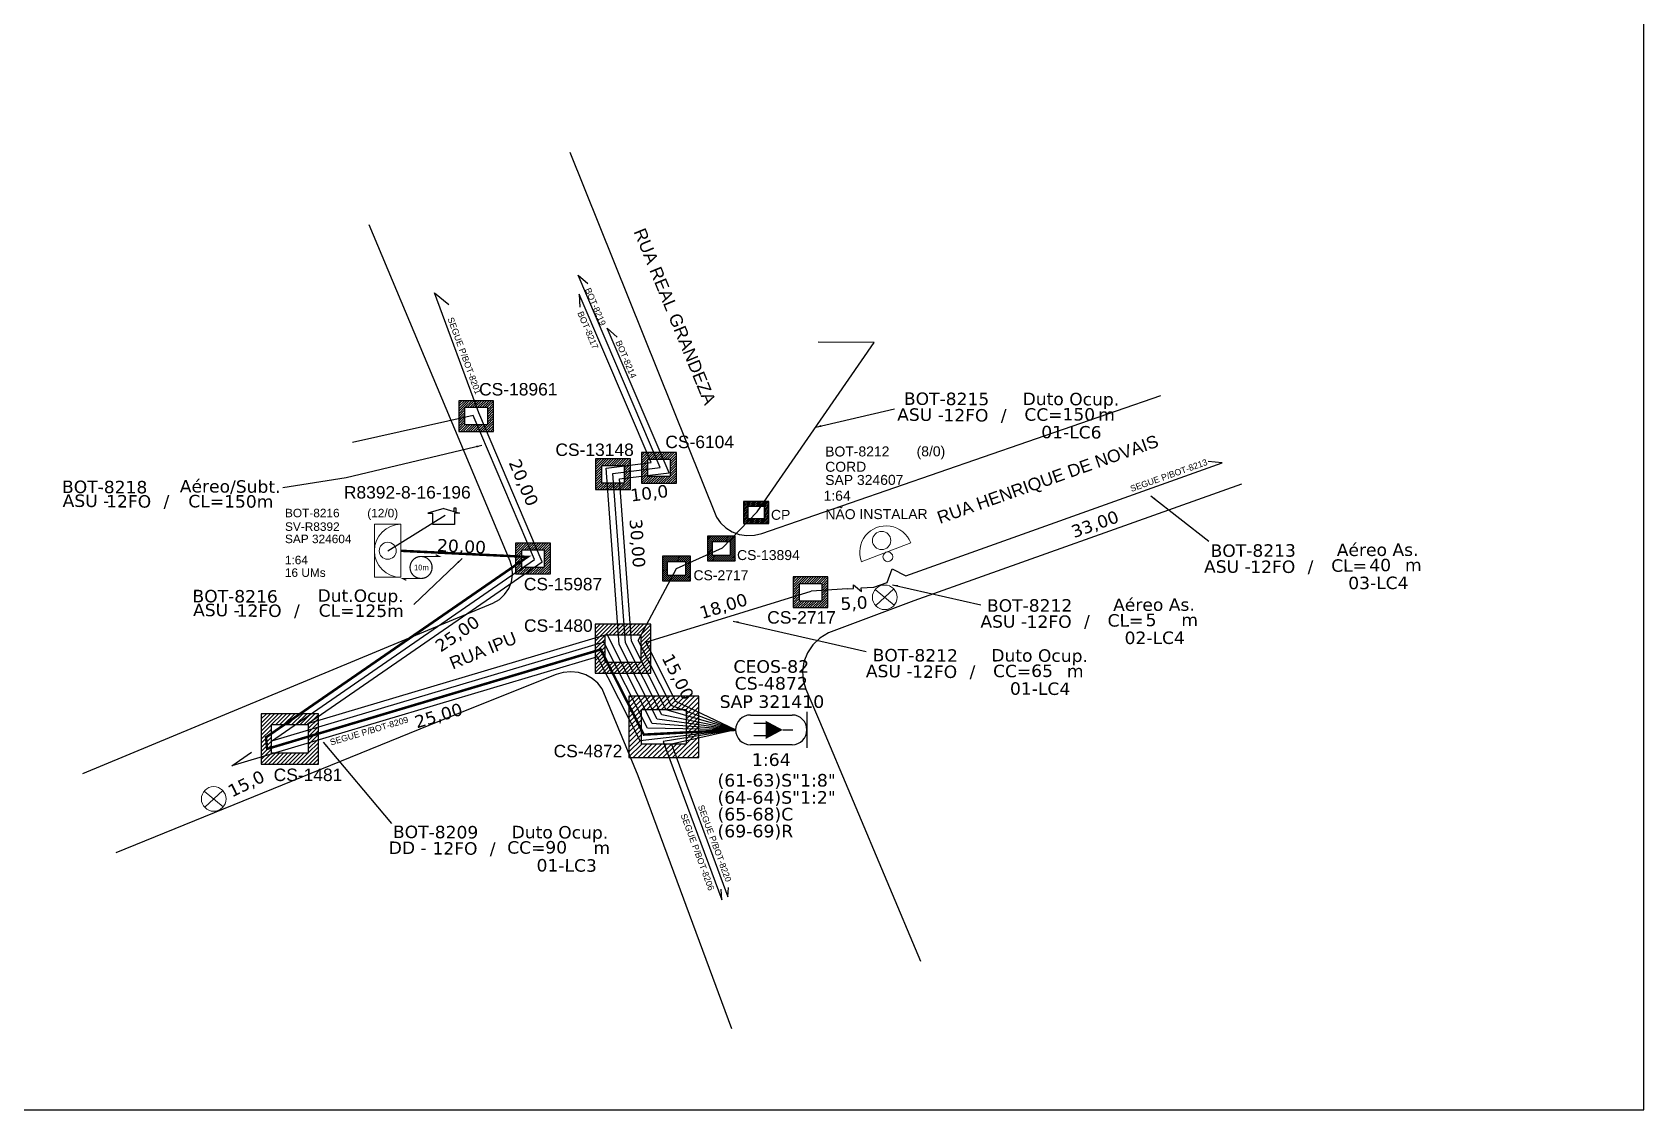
# Model space of a CAD drawing. Header units: metres. Extents: x -1286 to -445, y -500 to 94.
# Drawn here: x -889.1 to -445.1, y -499.8 to -202.8 of the extents above; entities that cross this region are included whole.
import ezdxf
from ezdxf.enums import TextEntityAlignment as Align

# ---------------------------------------------------------------- set-up
doc = ezdxf.new("R2010")
doc.units = ezdxf.units.M
doc.linetypes.add('PHANTOM2', pattern=[1.25, 0.625, -0.125, 0.125, -0.125, 0.125, -0.125])
for name, color, linetype in [('10.1-Caixas Subterrâneas', 5, 'Continuous'), ('20.4-CEOS', 1, 'Continuous'), ('CD a instalar', 1, 'Continuous'), ('celulas gpon', 7, 'Continuous'), ('Folga', 1, 'Continuous'), ('label_cabos', 7, 'Continuous'), ('Legenda', 1, 'Continuous'), ('locais legendas', 7, 'Continuous'), ('QUADRA', 7, 'Continuous')]:
    doc.layers.add(name, color=color, linetype=linetype)
for name, color, linetype, lineweight in [('10.4-Postes', 1, 'Continuous', 0), ("20.0-LEGENDA DOS CDO'S", 1, 'Continuous', 0), ('20.1-CDO_INTERIOR', 1, 'Continuous', 0), ('20.2-CDO_POSTE', 1, 'Continuous', 5), ('Postes', 1, 'Continuous', 0), ('Segmento Logradouro Texto', 238, 'Continuous', 0)]:
    doc.layers.add(name, color=color, linetype=linetype, lineweight=lineweight)
doc.layers.add('EXTRA', color=50, linetype='Continuous', plot=False)
doc.styles.add('ARIAL', font='arial.ttf')
doc.styles.add('DIGICADE', font='arial.ttf')
doc.styles.add('siredit', font='verdana.ttf')
doc.linetypes.add('FENCELINE1', pattern='A,0.25,-0.1,[133,ltypeshp.shx,S=0.1,R=0,X=-0.1,Y=0],-0.1,1', length=1.45)
doc.dimstyles.new('ISO-25', dxfattribs={"dimtxt": 2.5, "dimasz": 2.5, "dimexe": 1.25, "dimexo": 0.625, "dimtad": 1, "dimtxsty": 'Standard', "dimcen": 2.5, "dimadec": 0, "dimazin": 0, "dimtfac": 1, "dimtmove": 0, "dimatfit": 3, "dimfxl": 0, "dimarcsym": 0})

# ---------------------------------------------------------------- blocks, each defined once
blk = doc.blocks.new('SURVEY_SURVEY')
for p, q in [((0.0000084, 0.0000132), (0.0000098, 0.0000132)), ((0.0000084, 0.0000103), (0.0000084, 0.0000132)), ((0.0000098, 0.0000132), (0.0000098, 0.0000099)), ((0, 0.0000127), (-0.0000126, 0.000009)), ((-0.0000126, 0.000009), (-0.0000086, 0.000009)), ((-0.0000086, 0), (-0.0000086, 0.000009)), ((0.0000086, 0), (-0.0000086, 0)), ((0, 0.0000127), (0.0000126, 0.000009)), ((0.0000126, 0.000009), (0.0000086, 0.000009)), ((0.0000086, 0.000009), (0.0000086, 0))]:
    blk.add_line(p, q)
blk = doc.blocks.new('PTPT')
at = {"layer": 'Postes', "color": 1, "linetype": 'PHANTOM2'}
for points in [[(-0.0000079, 0.0000104), (0.0000075, -0.000002)], [(0.000007, 0.0000109), (-0.0000074, -0.0000025)]]:
    blk.add_lwpolyline(points, dxfattribs=at)
at = {"layer": 'Postes', "color": 1}
blk.add_circle((-0.0000002, 0.0000042), 0.00000987, dxfattribs=at)
blk = doc.blocks.new('*X70')
at = {"color": 0, "linetype": 'Continuous'}
for p, q in [((-1.25, 0.34099), (-0.49099, 1.1)), ((-1.25, 0.517767), (-0.667767, 1.1)), ((-1.25, 0.694544), (-0.844544, 1.1)), ((-1.25, 0.87132), (-1.02132, 1.1)), ((-1.25, 1.048097), (-1.198097, 1.1)), ((-1.25, 0.164214), (-0.8035, 0.610714)), ((-0.789214, 0.625), (-0.314214, 1.1)), ((-0.612437, 0.625), (-0.137437, 1.1)), ((-0.43566, 0.625), (0.03934, 1.1)), ((-0.258883, 0.625), (0.216117, 1.1)), ((-0.082107, 0.625), (0.392893, 1.1)), ((0.09467, 0.625), (0.56967, 1.1)), ((0.271447, 0.625), (0.746447, 1.1)), ((0.448223, 0.625), (0.923223, 1.1)), ((0.625, 0.625), (1.1, 1.1)), ((0.801777, 0.625), (1.25, 1.073223)), ((0.8035, 0.449947), (1.25, 0.896447)), ((0.8035, 0.27317), (1.25, 0.71967)), ((-1.25, -0.012563), (-0.8035, 0.433937)), ((-1.25, -0.18934), (-0.8035, 0.25716)), ((-1.25, -0.366117), (-0.8035, 0.080383)), ((0.8035, 0.096393), (1.25, 0.542893)), ((0.8035, -0.080383), (1.25, 0.366117)), ((0.8035, -0.25716), (1.25, 0.18934)), ((0.8035, -0.433937), (1.25, 0.012563)), ((-1.25, -0.542893), (-0.8035, -0.096393)), ((-1.25, -0.71967), (-0.8035, -0.27317)), ((-1.25, -0.896447), (-0.8035, -0.449947)), ((0.49099, -1.1), (1.25, -0.34099)), ((0.667767, -1.1), (1.25, -0.517767)), ((0.8035, -0.610714), (1.25, -0.164214)), ((-1.25, -1.073223), (-0.801777, -0.625)), ((-1.1, -1.1), (-0.625, -0.625)), ((-0.923223, -1.1), (-0.448223, -0.625)), ((-0.746447, -1.1), (-0.271447, -0.625)), ((-0.56967, -1.1), (-0.09467, -0.625)), ((-0.392893, -1.1), (0.082107, -0.625)), ((-0.216117, -1.1), (0.258883, -0.625)), ((-0.03934, -1.1), (0.43566, -0.625)), ((0.137437, -1.1), (0.612437, -0.625)), ((0.314214, -1.1), (0.789214, -0.625)), ((0.844544, -1.1), (1.25, -0.694544)), ((1.02132, -1.1), (1.25, -0.87132)), ((1.198097, -1.1), (1.25, -1.048097))]:
    blk.add_line(p, q, dxfattribs=at)
blk = doc.blocks.new('MANHOLE_MQ')
at = {"color": 0, "linetype": 'Continuous'}
for p, q in [((0.00000623, 0.00000569), (-0.00000627, 0.00000569)), ((-0.00000627, 0.00000569), (-0.00000627, -0.00000531)), ((-0.00000404, 0.00000331), (0.00000399, 0.00000331)), ((-0.00000404, -0.00000294), (-0.00000404, 0.00000331)), ((0.00000399, 0.00000331), (0.00000399, -0.00000294)), ((0.00000623, -0.00000531), (0.00000623, 0.00000569)), ((-0.00000627, -0.00000531), (0.00000623, -0.00000531)), ((0.00000399, -0.00000294), (-0.00000404, -0.00000294)), ((0.00000399, -0.00000294), (0.00000399, -0.00000294))]:
    blk.add_line(p, q, dxfattribs=at)
at = {"color": 0, "linetype": 'Continuous', "xscale": 5e-06, "yscale": 5e-06, "zscale": 1e-05}
blk.add_blockref('*X70', (-0.00000002, 0.00000019), dxfattribs=at)
blk = doc.blocks.new('CDOE_CT_POST_DESENHO')
at = {"color": 0}
blk.add_line((2.14, 0.39), (-2.11, 0.39), dxfattribs=at)
for centre, radius in [((0.01, 1.4), 0.733), ((0.01, 0), 0.393)]:
    blk.add_circle(centre, radius, dxfattribs=at)
blk.add_arc((0.01, 0.39), 2.12, 0, 180, dxfattribs=at)
blk = doc.blocks.new('Inst CB DT OCUP CFOA-SM-ASU-120-S-12')
at = {"layer": 'label_cabos', "color": 0, "style": 'siredit'}
for tag, flags, p in [('ID_ATIVIDADE', 3, (1.31, 2.67)), ('FATOR', 1, (11.56, 2.55))]:
    blk.add_attdef(tag, text='', height=1, rotation=359.69, dxfattribs=dict(at, flags=flags)).set_placement(p, align=Align.MIDDLE_CENTER)
for tag, p in [('DESTINO_CABO', (3.13, 1.26)), ('TIPO_CABO', (13.11, 1.24)), ('TIPO_CABO', (1.26, 0)), ('CABO', (4.69, -0.05)), ('/', (7.71, -0.05)), ('LANCE', (10.91, 0)), ('UND', (15.96, 0)), ('FID', (13.15, -1.41))]:
    blk.add_attdef(tag, text='', height=1, rotation=359.69, dxfattribs=at).set_placement(p, align=Align.MIDDLE_CENTER)
blk.add_attdef('QTDE', (12.43, -0.47), '', height=1, rotation=359.69, dxfattribs=at)
blk = doc.blocks.new('CDOE_CT_POSTE')
at = {"layer": "20.0-LEGENDA DOS CDO'S", "color": 0, "style": 'ARIAL'}
for tag, p in [('CDO_N', (0.12, 5.25)), ('CORDOALHA', (0.12, 4.02)), ('SAP', (0.12, 2.96)), ('1:XX', (0.14, 1.23)), ('UMS', (0.14, 0.22))]:
    blk.add_attdef(tag, p, '', height=0.68, rotation=0.118, dxfattribs=at)
blk.add_attdef('FIBRAS_UTILIZADAS', text='', height=0.68, rotation=0.118, dxfattribs=at).set_placement((7.83, 5.26), align=Align.CENTER)
blk = doc.blocks.new('Inst CB AS CFOA-SM-ASU-120-S-12')
at = {"layer": 'label_cabos', "color": 0, "style": 'siredit'}
for tag, flags, p in [('ID_ATIVIDADE', 3, (1.31, 2.67)), ('FATOR', 1, (11.56, 2.55))]:
    blk.add_attdef(tag, text='', height=1, rotation=359.69, dxfattribs=dict(at, flags=flags)).set_placement(p, align=Align.MIDDLE_CENTER)
for tag, p in [('DESTINO_CABO', (3.13, 1.26)), ('TIPO_CABO', (13.11, 1.24)), ('TIPO_CABO', (1.26, 0)), ('CABO', (4.69, -0.05)), ('/', (7.71, -0.05)), ('LANCE', (10.81, 0)), ('UND', (15.96, 0)), ('FID', (13.15, -1.41))]:
    blk.add_attdef(tag, text='', height=1, rotation=359.69, dxfattribs=at).set_placement(p, align=Align.MIDDLE_CENTER)
blk.add_attdef('QTDE', (12.43, -0.47), '', height=1, rotation=359.69, dxfattribs=at)
blk = doc.blocks.new('Inst CB DT OCUP CFOA-SM-DD-S-12')
at = {"layer": 'label_cabos', "color": 0, "style": 'siredit'}
for tag, flags, p in [('ID_ATIVIDADE', 3, (1.31, 2.67)), ('FATOR', 1, (11.56, 2.55))]:
    blk.add_attdef(tag, text='', height=1, rotation=359.69, dxfattribs=dict(at, flags=flags)).set_placement(p, align=Align.MIDDLE_CENTER)
for tag, p in [('DESTINO_CABO', (3.13, 1.26)), ('TIPO_CABO', (13.11, 1.24)), ('TIPO_CABO', (1.11, 0)), ('CABO', (4.69, -0.05)), ('/', (7.71, -0.05)), ('LANCE', (10.41, 0.02)), ('UND', (16.46, 0)), ('FID', (13.65, -1.41))]:
    blk.add_attdef(tag, text='', height=1, rotation=359.69, dxfattribs=at).set_placement(p, align=Align.MIDDLE_CENTER)
blk.add_attdef('QTDE', (11.93, -0.45), '', height=1, rotation=359.69, dxfattribs=at)
blk = doc.blocks.new('LEGENDA DOS CABOS')
at = {"layer": 'EXTRA', "color": 0, "style": 'siredit'}
for tag, p in [('ID', (4.6, 0.97)), ('XX', (9.03, 0.97))]:
    blk.add_attdef(tag, text='', height=0.48, rotation=359.69, dxfattribs=at).set_placement(p, align=Align.MIDDLE_CENTER)
at = {"layer": 'Legenda', "color": 0, "style": 'siredit'}
for tag, p in [('TIPO_CABO', (1.31, 0)), ('CABO', (4.69, -0.05)), ('/', (6.81, -0.05)), ('METROS', (10.03, -0.05))]:
    blk.add_attdef(tag, text='', height=0.8, rotation=359.69, dxfattribs=at).set_placement(p, align=Align.MIDDLE_CENTER)
blk = doc.blocks.new('A$C07E14978')
at = {"layer": 'Folga', "color": 0, "const_width": 0.146}
blk.add_lwpolyline([(2.23, 2.92, 1.000012), (2.23, 0.28, 0.999978)], format="xyb", close=True, dxfattribs=at)
at = {"layer": 'Folga', "color": 0, "const_width": 0.137}
for points in [[(2.23, 2.92), (4.42, 2.92), (3.98, 3.13)], [(2.23, 0.28), (0.03, 0.28), (0.47, 0.06)]]:
    blk.add_lwpolyline(points, dxfattribs=at)
at = {"layer": 'Folga', "color": 0}
blk.add_text('10m', height=0.659, dxfattribs=at).set_placement((1.38, 1.27))

msp = doc.modelspace()

# ---------------------------------------------------------------- linework, layer by layer
msp.add_lwpolyline([(-1286.07, -499.81), (-445.07, -499.81), (-445.07, 94.19), (-1286.07, 94.19)], close=True)
at = {"color": 4}
msp.add_lwpolyline([(-791.15, -345.74), (-775.27, -335.9)], dxfattribs=at)
at = {"layer": '20.1-CDO_INTERIOR', "color": 1, "lineweight": 18}
msp.add_lwpolyline([(-794.8, -353.04), (-794.8, -338.44), (-787.5, -338.44), (-787.5, -353.03)], close=True, dxfattribs=at)
msp.add_circle((-791.15, -345.74), 2.34, dxfattribs=at)
msp.add_arc((-787.5, -345.74), 7.3, 90.0276, 270.0276, dxfattribs=at)
at = {"layer": '20.4-CEOS', "color": 5}
for p, q in [((-691.2, -391), (-679.72, -391)), ((-679.72, -399.18), (-691.2, -399.18))]:
    msp.add_line(p, q, dxfattribs=at)
for points in [[(-675.62, -390.16), (-675.62, -400.03)], [(-686.82, -393.31), (-690.3, -393.31)], [(-682.29, -395.09), (-679.53, -395.09)], [(-686.82, -396.71), (-690.3, -396.71)]]:
    msp.add_lwpolyline(points, dxfattribs=at)
msp.add_lwpolyline([(-682.29, -395.09, 0, 5.05, 0), (-687.03, -395.09, 5.05, 5.05, 0)], format="xyseb", dxfattribs=at)
for centre, start, end in [((-691.2, -395.09), 90, 270), ((-679.72, -395.09), 270, 90)]:
    msp.add_arc(centre, 4.09, start, end, dxfattribs=at)
at = {"layer": 'CD a instalar', "color": 7, "linetype": 'FENCELINE1', "ltscale": 3}
for points in [[(-716.11, -322.79), (-738.71, -269.78), (-736.04, -272.05)], [(-766.06, -307.73), (-778.25, -274.68), (-774.3, -277.89)], [(-718.58, -321.37), (-738.35, -275), (-738.21, -278.57)], [(-689.31, -335.01), (-657.12, -288.32), (-672.58, -288.24)], [(-823.18, -398.19), (-750.68, -348.17), (-767.64, -308.4)], [(-813.28, -393.45), (-748.55, -348.78), (-766.06, -307.73)], [(-767.64, -308.4), (-800.84, -315.91)], [(-730.91, -322.92), (-718.58, -321.37)], [(-727.36, -371.59), (-730.91, -322.92)], [(-729.08, -324.42), (-716.11, -322.79)], [(-648.42, -352.63), (-561.23, -321.52), (-565.1, -321.13)], [(-725.67, -371.12), (-729.08, -324.42)], [(-727.25, -325.92), (-713.64, -324.21)], [(-722.17, -370.44), (-711.54, -350.6), (-698.88, -344.96), (-689.31, -335.01)], [(-653.5, -354.44), (-652.15, -350.7), (-648.42, -352.63)], [(-664.48, -356.21), (-662.77, -356.09), (-662.84, -355.15), (-660.58, -356.93), (-660.68, -355.97), (-659, -355.87)], [(-657.19, -355.76), (-653.5, -354.44)], [(-719.99, -370.95), (-674.45, -356.83)], [(-664.48, -356.21), (-674.45, -356.83)], [(-659, -355.87), (-657.19, -355.76)], [(-731.57, -370.89), (-823.18, -398.19)], [(-730.68, -368.83), (-813.28, -393.45)], [(-695.29, -395.09), (-719.56, -394.61), (-731.57, -370.89)], [(-695.29, -395.09), (-718.3, -393.3), (-730.68, -368.83)], [(-695.29, -395.09), (-716.94, -392.18), (-727.36, -371.59)], [(-695.29, -395.09), (-715.64, -390.94), (-725.67, -371.12)], [(-695.29, -395.09), (-713.09, -388.38), (-722.17, -370.44)], [(-695.29, -395.09), (-711.72, -387.29), (-720.12, -370.69)], [(-695.29, -395.09), (-721.62, -398.15)], [(-695.29, -395.09), (-712.95, -399.02)], [(-712.95, -399.02), (-697.44, -441.13), (-697.28, -438.57)]]:
    msp.add_lwpolyline(points, dxfattribs=at)
at = {"layer": 'CD a instalar', "color": 7, "ltscale": 3}
for points in [[(-713.64, -324.21), (-730.64, -284.33), (-727.93, -286.85)], [(-723.99, -370.65), (-727.25, -325.92)], [(-695.29, -395.09), (-714.41, -389.59), (-723.99, -370.65)], [(-733.33, -375), (-822.05, -401.44), (-834.1, -405.02), (-828.69, -401.22)], [(-721.62, -398.15), (-733.33, -375)], [(-695.29, -395.09), (-715.22, -398.29), (-699.1, -441.94), (-699.25, -438.97)]]:
    msp.add_lwpolyline(points, dxfattribs=at)
at = {"layer": 'CD a instalar', "color": 1, "linetype": 'FENCELINE1', "ltscale": 5}
msp.add_lwpolyline([(-695.29, -395.09, 0.687, 0.687, 0), (-720.58, -396.4, 0.687, 0.687, 0), (-732.45, -372.94, 0.687, 0.687, 0), (-824.37, -400.34, 0.687, 0.687, 0), (-824.67, -397.14, 0.687, 0.687, 0), (-752.62, -347.42, 0.687, 0.687, 0), (-787.5, -345.74, 0, 0, 0)], format="xyseb", dxfattribs=at)
at = {"layer": 'QUADRA', "color": 120}
for points in [[(-740.98, -235.89), (-700.57, -336.43), (-699.45, -338.06), (-697.99, -339.44), (-696.23, -340.51), (-694.28, -341.23), (-692.2, -341.54), (-690.09, -341.46), (-688.06, -340.97), (-578.11, -302.97)], [(-875.16, -407.14), (-762.15, -360.21), (-760.39, -359.13), (-758.93, -357.75), (-757.78, -356.12), (-757.04, -354.32), (-756.73, -352.39), (-756.82, -350.44), (-757.38, -348.55), (-796.25, -255.9)], [(-555.93, -327.35), (-646.18, -359.5), (-669.74, -368.36), (-672.07, -369.82), (-674.02, -371.67), (-675.49, -373.89), (-676.47, -376.32), (-676.83, -378.9), (-676.67, -381.47), (-675.93, -383.88)], [(-696.37, -477.48), (-722.17, -407.79), (-732.06, -383.81), (-733.26, -382.24), (-734.81, -380.92), (-736.6, -379.92), (-738.62, -379.29), (-740.7, -379.07), (-742.77, -379.28), (-744.77, -379.86), (-774.36, -391.7), (-866.01, -428.98)], [(-675.93, -383.88), (-672.16, -392.68), (-644.33, -458.86)]]:
    msp.add_lwpolyline(points, dxfattribs=at)

# ---------------------------------------------------------------- block references
at = {"color": 255, "xscale": 343447.9126855058, "yscale": 343447.9126855058, "zscale": 343447.9126855058}
msp.add_blockref('SURVEY_SURVEY', (-775.72, -338.45), dxfattribs=at)
at = {"color": 7, "lineweight": 0}
ref = msp.add_blockref('Inst CB DT OCUP CFOA-SM-DD-S-12', (-788.71, -427.58), dxfattribs=dict(at, xscale=3.434479126855058, yscale=3.434479126855058, zscale=3.434479126855058))
ref.add_attrib('DESTINO_CABO', 'BOT-8209', dxfattribs={"layer": 'label_cabos', "color": 0, "height": 3.434, "rotation": 359.69, "style": 'siredit'}).set_placement((-777.95, -423.25), align=Align.MIDDLE_CENTER)
ref.add_attrib('TIPO_CABO', 'Duto Ocup.', dxfattribs={"layer": 'label_cabos', "color": 0, "height": 3.434, "rotation": 359.69, "style": 'siredit'}).set_placement((-743.69, -423.31), align=Align.MIDDLE_CENTER)
ref.add_attrib('/', '/', dxfattribs={"layer": 'label_cabos', "color": 0, "height": 3.43, "rotation": 359.69, "style": 'siredit'}).set_placement((-762.21, -427.76), align=Align.MIDDLE_CENTER)
ref.add_attrib('FID', '01-LC3', dxfattribs={"layer": 'label_cabos', "color": 0, "height": 3.434, "rotation": 359.69, "style": 'siredit'}).set_placement((-741.83, -432.44), align=Align.MIDDLE_CENTER)
ref.add_attrib('LANCE', 'CC=', dxfattribs={"layer": 'label_cabos', "color": 0, "height": 3.434, "rotation": 359.69, "style": 'siredit'}).set_placement((-752.96, -427.51), align=Align.MIDDLE_CENTER)
ref.add_attrib('UND', 'm', dxfattribs={"layer": 'label_cabos', "color": 0, "height": 3.43, "rotation": 359.69, "style": 'siredit'}).set_placement((-732.16, -427.58), align=Align.MIDDLE_CENTER)
ref.add_attrib('CABO', '12FO', dxfattribs={"layer": 'label_cabos', "color": 0, "height": 3.434, "rotation": 359.69, "style": 'siredit'}).set_placement((-772.61, -427.76), align=Align.MIDDLE_CENTER)
ref.add_attrib('TIPO_CABO', 'DD - ', dxfattribs={"layer": 'label_cabos', "color": 0, "height": 3.434, "rotation": 359.69, "style": 'siredit'}).set_placement((-784.89, -427.6), align=Align.MIDDLE_CENTER)
ref.add_attrib('QTDE', '90', (-747.74, -429.14), dxfattribs={"layer": 'label_cabos', "color": 0, "height": 3.434, "rotation": 359.69, "style": 'siredit'})
at = {"layer": '10.1-Caixas Subterrâneas', "color": 30, "rotation": 180.0000000000633}
for p, xscale, yscale, zscale in [((-766.8, -308.44), 768812.5762167906, 768812.5762167906, 768812.5762167906), ((-716.44, -322.76), 768812.5762167906, 768812.5762167906, 768812.5762167906), ((-729.09, -324.51), 768812.5762167906, 768812.5762167906, 768812.5762167906), ((-689.63, -335.06), 553545.0548760892, 553545.0548760892, 553545.0548760892), ((-699.24, -345.01), 615050.0609734325, 615050.0609734325, 615050.0609734325), ((-751.14, -347.75), 768812.5762167906, 768812.5762167906, 768812.5762167906), ((-711.56, -350.52), 615050.0609734325, 615050.0609734325, 615050.0609734325), ((-674.66, -357.03), 768812.5762167906, 768812.5762167906, 768812.5762167906), ((-726.34, -372.49), 1230100.121946865, 1230100.121946865, 1230100.121946865), ((-715.09, -393.99), 1537625.152433581, 1537625.152433581, 1537625.152433581), ((-818.16, -397.36), 1263201.038203291, 1263201.038203291, 1263201.038203291)]:
    msp.add_blockref('MANHOLE_MQ', p, dxfattribs=dict(at, xscale=xscale, yscale=yscale, zscale=zscale))
at = {"layer": '10.4-Postes', "color": 1, "xscale": 343447.9126855058, "yscale": 343447.9126855058, "zscale": 343447.9126855058}
for p in [(-654.14, -360), (-839.02, -415.58)]:
    msp.add_blockref('PTPT', p, dxfattribs=at)
at = {"layer": "20.0-LEGENDA DOS CDO'S", "color": 252}
ref = msp.add_blockref('CDOE_CT_POSTE', (-671.02, -337.77), dxfattribs=dict(at, xscale=3.434479126855058, yscale=3.434479126855058, zscale=3.434479126855058))
ref.add_attrib('CDO_N', 'BOT-8212', (-670.61, -319.75), dxfattribs={"color": 0, "height": 2.748, "rotation": 0.118, "style": 'ARIAL'})
ref.add_attrib('CORDOALHA', 'CORD', (-670.6, -323.96), dxfattribs={"color": 0, "height": 2.748, "rotation": 0.118, "style": 'ARIAL'})
ref.add_attrib('SAP', 'SAP 324607', (-670.6, -327.6), dxfattribs={"color": 0, "height": 2.748, "rotation": 0.118, "style": 'ARIAL'})
ref.add_attrib('1:XX', '1:64', (-671.06, -331.94), dxfattribs={"color": 0, "height": 2.748, "rotation": 0.118, "style": 'ARIAL'})
ref.add_attrib('UMS', 'NÃO INSTALAR', (-670.54, -337.03), dxfattribs={"color": 0, "height": 2.7476, "rotation": 0.118, "style": 'ARIAL'})
ref.add_attrib('FIBRAS_UTILIZADAS', '     (8/0)', dxfattribs={"color": 0, "height": 2.748, "rotation": 0.118, "style": 'ARIAL'}).set_placement((-644.14, -319.7), align=Align.CENTER)
at = {"layer": '20.2-CDO_POSTE', "color": 8, "xscale": -3.434479126855058, "yscale": 3.434479126855058, "zscale": 3.434479126855058, "rotation": 21.01305149741746}
msp.add_blockref('CDOE_CT_POST_DESENHO', (-653.31, -347.38), dxfattribs=at)
at = {"layer": 'Folga', "xscale": 2.298003381499688, "yscale": 2.298003381499688, "zscale": 2.298003381499688}
msp.add_blockref('A$C07E14978', (-787.08, -354.01), dxfattribs=at)
at = {"layer": 'label_cabos', "color": 7, "lineweight": 0}
ref = msp.add_blockref('Inst CB DT OCUP CFOA-SM-ASU-120-S-12', (-647.92, -308.18), dxfattribs=dict(at, xscale=3.434479126855058, yscale=3.434479126855058, zscale=3.434479126855058))
ref.add_attrib('DESTINO_CABO', 'BOT-8215', dxfattribs={"color": 0, "height": 3.434, "rotation": 359.69, "style": 'siredit'}).set_placement((-637.17, -303.85), align=Align.MIDDLE_CENTER)
ref.add_attrib('CABO', '12FO', dxfattribs={"color": 0, "height": 3.434, "rotation": 359.69, "style": 'siredit'}).set_placement((-631.83, -308.36), align=Align.MIDDLE_CENTER)
ref.add_attrib('TIPO_CABO', 'Duto Ocup.', dxfattribs={"color": 0, "height": 3.434, "rotation": 359.69, "style": 'siredit'}).set_placement((-602.9, -303.91), align=Align.MIDDLE_CENTER)
ref.add_attrib('/', '/', dxfattribs={"color": 0, "height": 3.43, "rotation": 359.69, "style": 'siredit'}).set_placement((-621.43, -308.36), align=Align.MIDDLE_CENTER)
ref.add_attrib('TIPO_CABO', 'ASU - ', dxfattribs={"color": 0, "height": 3.434, "rotation": 359.69, "style": 'siredit'}).set_placement((-643.59, -308.2), align=Align.MIDDLE_CENTER)
ref.add_attrib('FID', '01-LC6', dxfattribs={"color": 0, "height": 3.434, "rotation": 359.69, "style": 'siredit'}).set_placement((-602.77, -313.04), align=Align.MIDDLE_CENTER)
ref.add_attrib('LANCE', 'CC=', dxfattribs={"color": 0, "height": 3.434, "rotation": 359.69, "style": 'siredit'}).set_placement((-610.46, -308.18), align=Align.MIDDLE_CENTER)
ref.add_attrib('QTDE', '150', (-605.24, -309.81), dxfattribs={"color": 0, "height": 3.434, "rotation": 359.69, "style": 'siredit'})
ref.add_attrib('UND', 'm', dxfattribs={"color": 0, "height": 3.43, "rotation": 359.69, "style": 'siredit'}).set_placement((-593.09, -308.18), align=Align.MIDDLE_CENTER)
ref = msp.add_blockref('LEGENDA DOS CABOS', (-883.69, -333.74), dxfattribs=dict(at, xscale=3.434479126855058, yscale=3.434479126855058, zscale=3.434479126855058))
ref.add_attrib('ID', 'BOT-8218', dxfattribs={"color": 0, "height": 3.434, "rotation": 359.69, "style": 'siredit'}).set_placement((-869.13, -328.14), align=Align.MIDDLE_CENTER)
ref.add_attrib('CABO', '12FO', dxfattribs={"color": 0, "height": 3.434, "rotation": 359.69, "style": 'siredit'}).set_placement((-862.52, -332.1), align=Align.MIDDLE_CENTER)
ref.add_attrib('METROS', 'CL=150m', dxfattribs={"color": 0, "height": 3.434, "rotation": 359.69, "style": 'siredit'}).set_placement((-834.37, -332.1), align=Align.MIDDLE_CENTER)
ref.add_attrib('XX', 'Aéreo/Subt.', dxfattribs={"color": 0, "height": 3.4345, "rotation": 359.69, "style": 'siredit'}).set_placement((-834.55, -327.99), align=Align.MIDDLE_CENTER)
ref.add_attrib('/', '/', dxfattribs={"color": 0, "height": 3.43, "rotation": 359.69, "style": 'siredit'}).set_placement((-852.12, -332.1), align=Align.MIDDLE_CENTER)
ref.add_attrib('TIPO_CABO', 'ASU -', dxfattribs={"color": 0, "height": 3.434, "rotation": 359.69, "style": 'siredit'}).set_placement((-874.28, -331.94), align=Align.MIDDLE_CENTER)
at = {"layer": 'label_cabos', "color": 7}
ref = msp.add_blockref('Inst CB AS CFOA-SM-ASU-120-S-12', (-563.38, -350.09), dxfattribs=dict(at, xscale=3.434479126855056, yscale=3.434479126855056, zscale=3.434479126855056, rotation=0.4634636605451024))
ref.add_attrib('DESTINO_CABO', 'BOT-8213', dxfattribs={"color": 0, "height": 3.434, "rotation": 0.1535, "style": 'siredit'}).set_placement((-552.67, -345.67), align=Align.MIDDLE_CENTER)
ref.add_attrib('TIPO_CABO', 'Aéreo As.', dxfattribs={"color": 0, "height": 3.434, "rotation": 0.1535, "style": 'siredit'}).set_placement((-518.4, -345.45), align=Align.MIDDLE_CENTER)
ref.add_attrib('CABO', '12FO', dxfattribs={"color": 0, "height": 3.434, "rotation": 0.1535, "style": 'siredit'}).set_placement((-547.29, -350.14), align=Align.MIDDLE_CENTER)
ref.add_attrib('/', '/', dxfattribs={"color": 0, "height": 3.43, "rotation": 0.1535, "style": 'siredit'}).set_placement((-536.89, -350.05), align=Align.MIDDLE_CENTER)
ref.add_attrib('TIPO_CABO', 'ASU - ', dxfattribs={"color": 0, "height": 3.434, "rotation": 0.1535, "style": 'siredit'}).set_placement((-559.05, -350.07), align=Align.MIDDLE_CENTER)
ref.add_attrib('FID', '03-LC4', dxfattribs={"color": 0, "height": 3.434, "rotation": 0.1535, "style": 'siredit'}).set_placement((-518.19, -354.58), align=Align.MIDDLE_CENTER)
ref.add_attrib('LANCE', 'CL=', dxfattribs={"color": 0, "height": 3.434, "rotation": 0.1535, "style": 'siredit'}).set_placement((-526.26, -349.79), align=Align.MIDDLE_CENTER)
ref.add_attrib('QTDE', '40', (-520.69, -351.38), dxfattribs={"color": 0, "height": 3.434, "rotation": 0.1535, "style": 'siredit'})
ref.add_attrib('UND', 'm', dxfattribs={"color": 0, "height": 3.43, "rotation": 0.1535, "style": 'siredit'}).set_placement((-508.56, -349.64), align=Align.MIDDLE_CENTER)
at = {"layer": 'label_cabos', "color": 7, "lineweight": 0}
ref = msp.add_blockref('LEGENDA DOS CABOS', (-847.75, -363.86), dxfattribs=dict(at, xscale=3.434479126855058, yscale=3.434479126855058, zscale=3.434479126855058))
ref.add_attrib('ID', 'BOT-8216', dxfattribs={"color": 0, "height": 3.434, "rotation": 359.69, "style": 'siredit'}).set_placement((-833.19, -358.26), align=Align.MIDDLE_CENTER)
ref.add_attrib('CABO', '12FO', dxfattribs={"color": 0, "height": 3.434, "rotation": 359.69, "style": 'siredit'}).set_placement((-826.58, -362.23), align=Align.MIDDLE_CENTER)
ref.add_attrib('METROS', 'CL=125m', dxfattribs={"color": 0, "height": 3.434, "rotation": 359.69, "style": 'siredit'}).set_placement((-798.44, -362.23), align=Align.MIDDLE_CENTER)
ref.add_attrib('XX', 'Dut.Ocup.', dxfattribs={"color": 0, "height": 3.434, "rotation": 359.69, "style": 'siredit'}).set_placement((-798.61, -358.11), align=Align.MIDDLE_CENTER)
ref.add_attrib('/', '/', dxfattribs={"color": 0, "height": 3.43, "rotation": 359.69, "style": 'siredit'}).set_placement((-816.18, -362.23), align=Align.MIDDLE_CENTER)
ref.add_attrib('TIPO_CABO', 'ASU -', dxfattribs={"color": 0, "height": 3.434, "rotation": 359.69, "style": 'siredit'}).set_placement((-838.34, -362.06), align=Align.MIDDLE_CENTER)
at = {"layer": 'label_cabos', "color": 7}
ref = msp.add_blockref('Inst CB AS CFOA-SM-ASU-120-S-12', (-625, -365.22), dxfattribs=dict(at, xscale=3.434479126855056, yscale=3.434479126855056, zscale=3.434479126855056, rotation=0.4634636605451024))
ref.add_attrib('DESTINO_CABO', 'BOT-8212', dxfattribs={"color": 0, "height": 3.434, "rotation": 0.1535, "style": 'siredit'}).set_placement((-614.28, -360.8), align=Align.MIDDLE_CENTER)
ref.add_attrib('TIPO_CABO', 'Aéreo As.', dxfattribs={"color": 0, "height": 3.434, "rotation": 0.1535, "style": 'siredit'}).set_placement((-580.02, -360.58), align=Align.MIDDLE_CENTER)
ref.add_attrib('CABO', '12FO', dxfattribs={"color": 0, "height": 3.434, "rotation": 0.1535, "style": 'siredit'}).set_placement((-608.91, -365.27), align=Align.MIDDLE_CENTER)
ref.add_attrib('/', '/', dxfattribs={"color": 0, "height": 3.43, "rotation": 0.1535, "style": 'siredit'}).set_placement((-598.51, -365.18), align=Align.MIDDLE_CENTER)
ref.add_attrib('TIPO_CABO', 'ASU - ', dxfattribs={"color": 0, "height": 3.434, "rotation": 0.1535, "style": 'siredit'}).set_placement((-620.67, -365.2), align=Align.MIDDLE_CENTER)
ref.add_attrib('FID', '02-LC4', dxfattribs={"color": 0, "height": 3.434, "rotation": 0.1535, "style": 'siredit'}).set_placement((-579.81, -369.71), align=Align.MIDDLE_CENTER)
ref.add_attrib('LANCE', 'CL=', dxfattribs={"color": 0, "height": 3.434, "rotation": 0.1535, "style": 'siredit'}).set_placement((-587.88, -364.91), align=Align.MIDDLE_CENTER)
ref.add_attrib('QTDE', '5', (-582.31, -366.5), dxfattribs={"color": 0, "height": 3.43, "rotation": 0.1535, "style": 'siredit'})
ref.add_attrib('UND', 'm', dxfattribs={"color": 0, "height": 3.43, "rotation": 0.1535, "style": 'siredit'}).set_placement((-570.18, -364.77), align=Align.MIDDLE_CENTER)
at = {"layer": 'label_cabos', "color": 7, "lineweight": 0}
ref = msp.add_blockref('Inst CB DT OCUP CFOA-SM-ASU-120-S-12', (-656.54, -378.87), dxfattribs=dict(at, xscale=3.434479126855058, yscale=3.434479126855058, zscale=3.434479126855058))
ref.add_attrib('DESTINO_CABO', 'BOT-8212', dxfattribs={"color": 0, "height": 3.434, "rotation": 359.69, "style": 'siredit'}).set_placement((-645.79, -374.53), align=Align.MIDDLE_CENTER)
ref.add_attrib('CABO', '12FO', dxfattribs={"color": 0, "height": 3.434, "rotation": 359.69, "style": 'siredit'}).set_placement((-640.45, -379.05), align=Align.MIDDLE_CENTER)
ref.add_attrib('TIPO_CABO', 'Duto Ocup.', dxfattribs={"color": 0, "height": 3.434, "rotation": 359.69, "style": 'siredit'}).set_placement((-611.52, -374.6), align=Align.MIDDLE_CENTER)
ref.add_attrib('/', '/', dxfattribs={"color": 0, "height": 3.43, "rotation": 359.69, "style": 'siredit'}).set_placement((-630.05, -379.05), align=Align.MIDDLE_CENTER)
ref.add_attrib('TIPO_CABO', 'ASU - ', dxfattribs={"color": 0, "height": 3.434, "rotation": 359.69, "style": 'siredit'}).set_placement((-652.21, -378.89), align=Align.MIDDLE_CENTER)
ref.add_attrib('FID', '01-LC4', dxfattribs={"color": 0, "height": 3.434, "rotation": 359.69, "style": 'siredit'}).set_placement((-611.39, -383.73), align=Align.MIDDLE_CENTER)
ref.add_attrib('LANCE', 'CC=', dxfattribs={"color": 0, "height": 3.434, "rotation": 359.69, "style": 'siredit'}).set_placement((-619.08, -378.87), align=Align.MIDDLE_CENTER)
ref.add_attrib('QTDE', '65', (-613.86, -380.5), dxfattribs={"color": 0, "height": 3.434, "rotation": 359.69, "style": 'siredit'})
ref.add_attrib('UND', 'm', dxfattribs={"color": 0, "height": 3.43, "rotation": 359.69, "style": 'siredit'}).set_placement((-601.71, -378.87), align=Align.MIDDLE_CENTER)

# ---------------------------------------------------------------- texts
at = {"color": 0, "style": 'ARIAL'}
msp.add_text('R8392-8-16-196', height=3.4345, dxfattribs=at).set_placement((-803.22, -331.34))
at = {"layer": "20.0-LEGENDA DOS CDO'S", "color": 7, "style": 'ARIAL'}
for s, height, rotation, p in [('BOT-8219', 1.717, 293.096, (-733.89, -278.47)), ('BOT-8217', 1.717, 293.0943, (-735.98, -284.94)), ('SEGUE P/BOT-8201', 1.7172, 290.1901, (-770.02, -291.97)), ('BOT-8214', 1.717, 293.0943, (-725.47, -292.95)), ('SEGUE P/BOT-8213', 1.7172, 19.6349, (-575.94, -324.95)), ('SEGUE P/BOT-8209', 1.7172, 16.5974, (-796.28, -395.37)), ('SEGUE P/BOT-8220', 1.7172, 290.2113, (-701.05, -426.37)), ('SEGUE P/BOT-8206', 1.7172, 290.2661, (-705.79, -428.76))]:
    msp.add_text(s, height=height, rotation=rotation, dxfattribs=at).set_placement(p, align=Align.MIDDLE_CENTER)
at = {"layer": "20.0-LEGENDA DOS CDO'S", "color": 1, "style": 'ARIAL'}
for s, p in [('BOT-8216', (-819.45, -336.49)), ('SAP 324604', (-819.45, -343.63)), ('SV-R8392', (-819.44, -340.24)), ('1:64', (-819.48, -349.44)), ('16 UMs', (-819.48, -352.92))]:
    msp.add_text(s, height=2.336, rotation=359.9724, dxfattribs=at).set_placement(p)
msp.add_text(' (12/0)', height=2.336, rotation=359.9724, dxfattribs=at).set_placement((-792.97, -336.51), align=Align.CENTER)
at = {"layer": '20.4-CEOS', "color": 5, "style": 'siredit'}
for s, p in [('CEOS-82', (-685.46, -375.88)), ('CS-4872', (-685.46, -380.53)), ('SAP 321410', (-685.28, -385.57)), ('1:64', (-685.46, -401.57))]:
    msp.add_text(s, height=3.468, dxfattribs=at).set_placement(p, align=Align.TOP_CENTER)
for s, height, p in [('(61-63)S"1:8"', 3.4677, (-700.27, -410.72)), ('(64-64)S"1:2"', 3.4677, (-700.27, -415.44)), ('(65-68)C', 3.468, (-700.27, -420.05)), ('(69-69)R', 3.468, (-700.27, -424.71))]:
    msp.add_text(s, height=height, dxfattribs=at).set_placement(p)
at = {"layer": 'celulas gpon', "style": 'siredit'}
for s, rotation, p in [('20,00', 293.0961, (-757.9, -321.4)), ('10,0', 7.1772, (-724.07, -332.18)), ('30,00', 274.1689, (-724.51, -337.07)), ('33,00', 19.6089, (-602.06, -342.25)), ('18,00', 17.2342, (-704.56, -364.58)), ('5,0', 3.556, (-666.3, -362.07)), ('25,00', 34.6076, (-776.56, -373.84)), ('15,00', 296.8408, (-715.74, -375.2)), ('25,00', 16.5974, (-783.11, -394.7)), ('15,0', 26.3816, (-834.07, -413.78))]:
    msp.add_text(s, height=3.434, rotation=rotation, dxfattribs=at).set_placement(p)
msp.add_text('20,00', height=3.434, rotation=357.2353, dxfattribs=at).set_placement((-770.8, -344.48), align=Align.MIDDLE_CENTER)
at = {"layer": 'locais legendas', "color": 30, "style": 'ARIAL'}
for s, height, p in [('CS-18961', 3.434, (-765.97, -302.93)), ('CS-6104', 3.434, (-714.66, -317.44)), ('CS-13148', 3.434, (-744.94, -319.6)), ('CP', 2.748, (-685.54, -337.2)), ('CS-13894', 2.748, (-694.89, -348.29)), ('CS-15987', 3.434, (-753.64, -356.64)), ('CS-2717', 2.748, (-706.9, -353.85)), ('CS-2717', 3.434, (-686.58, -365.81)), ('CS-1480', 3.434, (-753.6, -368.07)), ('CS-4872', 3.434, (-745.43, -402.65)), ('CS-1481', 3.434, (-822.58, -409.2))]:
    msp.add_text(s, height=height, dxfattribs=at).set_placement(p)
at = {"layer": 'Segmento Logradouro Texto', "color": 5, "linetype": 'Continuous', "attachment_point": 1, "style": 'DIGICADE'}
for s, insert, char_height, width, rotation in [('RUA REAL GRANDEZA', (-720.26, -256.43), 3.4345, 52.958, 292.2297), ('RUA HENRIQUE DE NOVAIS', (-640.15, -335.12), 3.4345, 65.2059, 19.5036), ('RUA IPU', (-774.54, -375.3), 3.434, 20.4171, 22.2997)]:
    msp.add_mtext(s, dxfattribs=dict(at, insert=insert, char_height=char_height, width=width, rotation=rotation))

# ---------------------------------------------------------------- leaders
at = {"color": 7, "lineweight": 0}
for points in [[(-673.21, -311.67), (-651.49, -306.62)], [(-765.17, -316.69), (-802.63, -325.62), (-820.03, -328.34)], [(-580.93, -330.56), (-564.86, -343.11)], [(-770.67, -347.9), (-783.99, -360.51)], [(-652.05, -355.09), (-627.73, -360.63)], [(-695.98, -365.13), (-659.34, -373.47)], [(-808.92, -398.46), (-790.13, -420.9)]]:
    msp.add_leader(points, dimstyle='ISO-25', override={"dimasz": 1.5, "dimtad": 0}, dxfattribs=at)

doc.saveas('drawing.dxf')
